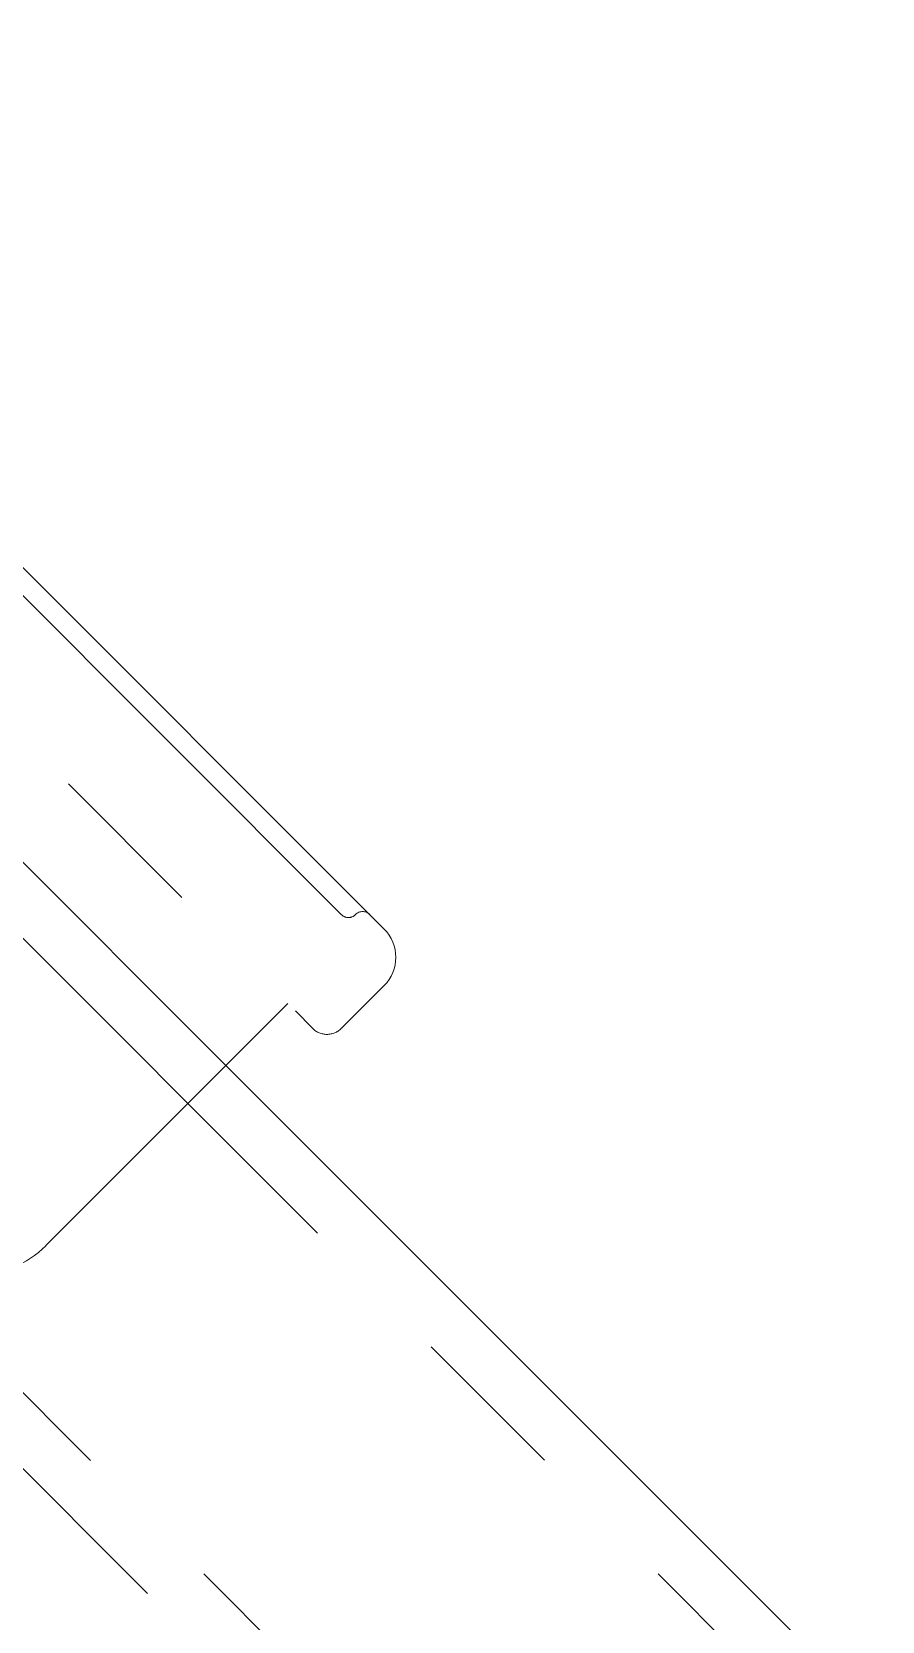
# Model space of a CAD drawing. Header units: millimetres. Extents: x -46397 to 283259, y -8690 to 23983.
# Drawn here: x 188779 to 188845.2, y -2055.2 to -1931.5 of the extents above; entities that cross this region are included whole.
import ezdxf

# ---------------------------------------------------------------- set-up
doc = ezdxf.new("R2010")
doc.units = ezdxf.units.MM
doc.linetypes.add('CENTER', pattern=[2, 1.25, -0.25, 0.25, -0.25])
doc.layers.add('mDƯỜNG TÂM', color=8, linetype='CENTER', lineweight=0)

# ---------------------------------------------------------------- blocks, each defined once
blk = doc.blocks.new('hhg')
at = {"layer": 'mDƯỜNG TÂM', "color": 8, "ltscale": 50}
for p, q in [((689.03, -566.51), (619.18, -496.65)), ((685.7, -565.4), (620.28, -499.98)), ((611.41, -502.2), (683.49, -574.27)), ((642.63, -543.06), (676.72, -577.15)), ((639.67, -546.02), (724.88, -631.23)), ((621.97, -563.71), (707.18, -648.93)), ((689.03, -570.94), (685.7, -574.27)), ((662.7, -591.18), (681.55, -572.33)), ((626.42, -574.08), (704.22, -651.89)), ((676.72, -577.15), (727.84, -628.27))]:
    blk.add_line(p, q, dxfattribs=at)
for centre, radius, start, end in [((686.26, -564.85), 0.784, 225, 315), ((687.37, -565.95), 0.784, 45, 135), ((686.81, -568.73), 3.14, 315, 45), ((684.59, -573.16), 1.57, 225, 315), ((657.15, -585.64), 7.84, 225, 315)]:
    blk.add_arc(centre, radius, start, end, dxfattribs=at)

msp = doc.modelspace()

# ---------------------------------------------------------------- block references
msp.add_blockref('hhg', (188117.39, -1434.8, -1.5))

doc.saveas('drawing.dxf')
